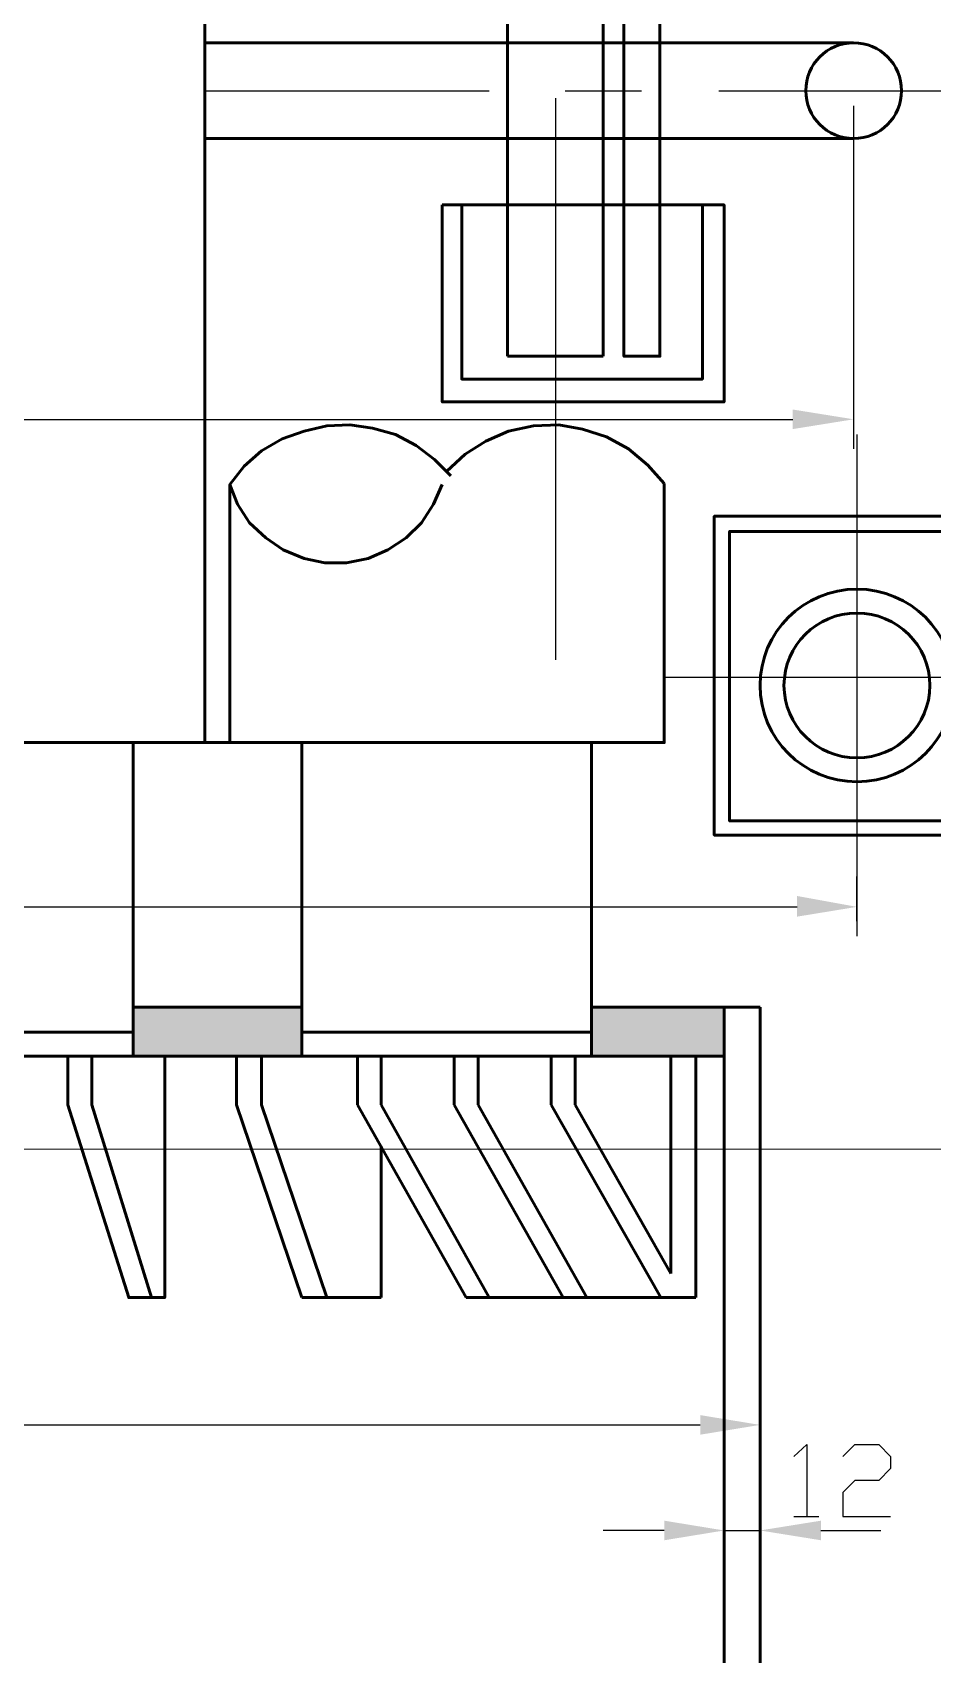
# Model space of a CAD drawing. Header units: millimetres. Extents: x 0 to 841, y 0 to 1189.
# Drawn here: x 270.2 to 305.2, y 693.7 to 756.8 of the extents above; entities that cross this region are included whole.
import ezdxf

# ---------------------------------------------------------------- set-up
doc = ezdxf.new("R2010")
doc.units = ezdxf.units.MM
doc.layers.add('C00-00-00', color=7, linetype='Continuous')
doc.layers.add('CBF-BF-BF', color=7, linetype='Continuous', true_color=0xbfbfbf)

msp = doc.modelspace()

# ---------------------------------------------------------------- hatches: boundary and pattern name
at = {"layer": 'C00-00-00'}
h = msp.add_hatch(color=256, dxfattribs=at)
h.dxf.hatch_style = 2
h.paths.add_polyline_path([(299.72, 742.171772), (299.72, 741.409772), (302.090667, 741.790772)])
h = msp.add_hatch(color=256, dxfattribs=at)
h.dxf.hatch_style = 2
h.paths.add_polyline_path([(299.889333, 723.248772), (299.889333, 722.444439), (302.217667, 722.825439)])
h = msp.add_hatch(color=256, dxfattribs=at)
h.dxf.hatch_style = 2
h.paths.add_polyline_path([(274.066, 718.930772), (280.627667, 717.025772), (274.066, 717.025772)])
h = msp.add_hatch(color=256, dxfattribs=at)
h.dxf.hatch_style = 2
h.paths.add_polyline_path([(274.066, 718.930772), (280.627667, 718.930772), (280.627667, 717.025772)])
h = msp.add_hatch(color=256, dxfattribs=at)
h.dxf.hatch_style = 2
h.paths.add_polyline_path([(291.888333, 718.930772), (297.053, 717.025772), (291.888333, 717.025772)])
h = msp.add_hatch(color=256, dxfattribs=at)
h.dxf.hatch_style = 2
h.paths.add_polyline_path([(291.888333, 718.930772), (297.053, 718.930772), (297.053, 717.025772)])
h = msp.add_hatch(color=256, dxfattribs=at)
h.dxf.hatch_style = 2
h.paths.add_polyline_path([(296.121667, 703.055772), (296.121667, 702.293772), (298.45, 702.674772)])
h = msp.add_hatch(color=256, dxfattribs=at)
h.dxf.hatch_style = 2
h.paths.add_polyline_path([(294.724667, 698.949439), (294.724667, 698.187439), (297.053, 698.568439)])
h = msp.add_hatch(color=256, dxfattribs=at)
h.dxf.hatch_style = 2
h.paths.add_polyline_path([(300.820667, 698.949439), (300.820667, 698.187439), (298.45, 698.568439)])

# ---------------------------------------------------------------- linework, layer by layer
at = {"layer": 'C00-00-00', "lineweight": 53}
for points in [[(292.354, 752.711361), (292.354, 762.067028)], [(232.748667, 729.216361), (294.724667, 729.216361)]]:
    msp.add_lwpolyline(points, close=True, dxfattribs=at)
for points in [[(293.158333, 761.389694), (293.158333, 744.244694), (294.555333, 744.244694), (294.555333, 759.992694)], [(276.86, 754.574028), (276.86, 756.436694), (302.090667, 756.436694)], [(276.86, 754.574028), (276.86, 752.711361), (302.090667, 752.711361)], [(286.088667, 750.129028), (286.088667, 742.466694), (295.190333, 742.466694)], [(295.190333, 750.129028), (286.088667, 750.129028)], [(286.850667, 750.086694), (286.850667, 743.355694), (294.386, 743.355694)], [(295.190333, 750.129028), (296.206333, 750.129028), (296.206333, 743.355694), (294.386, 743.355694)], [(295.190333, 742.466694), (297.053, 742.466694), (297.053, 750.129028), (296.206333, 750.129028)], [(288.628667, 744.244694), (292.354, 744.244694)], [(286.427333, 739.588028), (285.792333, 740.223028), (285.072667, 740.773361), (284.268333, 741.196694), (283.379333, 741.450694), (282.490333, 741.577694), (281.601333, 741.535361), (280.712333, 741.323694), (279.865667, 741.027361), (279.061333, 740.561694), (278.384, 739.969028), (277.833667, 739.249361), (278.13, 738.487361), (278.595667, 737.767694), (279.230667, 737.175028), (279.908, 736.709361), (280.712333, 736.370694), (281.516667, 736.201361), (282.363333, 736.201361), (283.21, 736.370694), (283.972, 736.709361), (284.691667, 737.175028), (285.284333, 737.767694), (285.75, 738.487361), (286.088667, 739.249361)], [(294.724667, 739.291694), (294.089667, 740.011361), (293.327667, 740.646361), (292.481, 741.112028), (291.549667, 741.408361), (290.618333, 741.577694), (289.644667, 741.535361), (288.671, 741.323694), (287.782, 740.942694), (286.977667, 740.434694), (286.258, 739.757361)], [(280.627667, 729.216361), (277.833667, 729.216361), (276.86, 729.216361), (277.833667, 729.216361), (277.833667, 739.249361)], [(296.672, 731.798694), (296.672, 738.021694), (325.458667, 738.021694), (325.458667, 725.618028), (297.264667, 725.618028)], [(296.672, 738.021694), (296.672, 731.798694), (296.672, 725.618028), (325.458667, 725.618028)], [(297.264667, 731.798694), (297.264667, 737.429028), (327.279, 737.429028)], [(327.279, 726.168361), (297.264667, 726.168361), (297.264667, 731.798694)], [(262.805333, 729.216361), (268.435667, 729.216361), (274.066, 729.216361)], [(271.526, 715.119361), (273.896667, 707.626361), (275.293667, 707.626361), (275.293667, 715.119361), (275.293667, 717.024361), (276.225, 717.024361), (278.087667, 717.024361)], [(271.526, 715.119361), (271.526, 717.024361), (272.457333, 717.024361), (272.457333, 715.119361)], [(272.457333, 717.024361), (278.087667, 717.024361), (278.087667, 715.119361)], [(278.087667, 717.024361), (279.061333, 717.024361), (279.061333, 715.119361)], [(279.061333, 717.024361), (282.786667, 717.024361), (282.786667, 715.119361)], [(283.718, 715.119361), (283.718, 717.024361), (286.554333, 717.024361), (286.554333, 715.119361)], [(286.554333, 717.024361), (287.485667, 717.024361), (287.485667, 715.119361)], [(287.485667, 717.024361), (290.322, 717.024361), (290.322, 715.119361)], [(290.322, 717.024361), (291.253333, 717.024361), (291.253333, 715.119361)], [(291.253333, 717.024361), (294.978667, 717.024361), (294.978667, 708.557694)], [(294.978667, 717.024361), (295.952333, 717.024361), (295.952333, 707.626361)]]:
    msp.add_lwpolyline(points, dxfattribs=at)
at = {"layer": 'C00-00-00', "lineweight": 25}
for points in [[(290.491333, 754.277694), (290.491333, 732.433694)], [(296.841333, 754.574028), (307.848, 754.574028)], [(302.217667, 741.196694), (302.217667, 721.681028)], [(299.762333, 701.445694), (300.270333, 701.911361), (300.270333, 699.117361)], [(301.667333, 701.445694), (302.133, 701.911361), (303.064333, 701.911361), (303.53, 701.445694), (303.53, 700.980028), (303.064333, 700.514361), (302.133, 700.514361), (301.667333, 700.048694), (301.667333, 699.117361), (303.53, 699.117361)], [(299.762333, 699.117361), (300.736, 699.117361)], [(297.053, 698.567028), (298.45, 698.567028)]]:
    msp.add_lwpolyline(points, dxfattribs=at)
at = {"layer": 'C00-00-00', "lineweight": 53}
msp.add_circle((302.090667, 754.574028), 1.862667, dxfattribs=at)
for major_axis, ratio in [((3.767667, 0), 0.994382), ((2.836333, 0), 0.992537)]:
    msp.add_ellipse((302.217667, 731.438861), major_axis=major_axis, ratio=ratio, start_param=0, end_param=6.283185, dxfattribs=at)
for points in [[(276.86, 811.851028), (276.86, 811.851028), (276.86, 729.216361), (276.86, 729.216361)], [(288.628667, 811.851028), (288.628667, 811.851028), (288.628667, 744.244694), (288.628667, 744.244694)], [(292.354, 744.244694), (292.354, 744.244694), (292.354, 811.851028), (292.354, 811.851028)], [(294.724667, 729.216361), (294.724667, 729.216361), (294.724667, 739.291694), (294.724667, 739.291694)], [(274.066, 729.216361), (274.066, 729.216361), (274.066, 717.024361), (274.066, 717.024361)], [(286.258, 729.216361), (286.258, 729.216361), (280.627667, 729.216361), (280.627667, 729.216361)], [(280.627667, 729.216361), (280.627667, 729.216361), (280.627667, 717.024361), (280.627667, 717.024361)], [(286.258, 729.216361), (286.258, 729.216361), (291.888333, 729.216361), (291.888333, 729.216361)], [(291.888333, 729.216361), (291.888333, 729.216361), (291.888333, 717.024361), (291.888333, 717.024361)], [(280.627667, 718.929361), (280.627667, 718.929361), (274.066, 718.929361), (274.066, 718.929361)], [(291.888333, 718.929361), (291.888333, 718.929361), (298.45, 718.929361), (298.45, 718.929361)], [(297.053, 686.883028), (297.053, 686.883028), (297.053, 718.929361), (297.053, 718.929361)], [(298.45, 686.883028), (298.45, 686.883028), (298.45, 718.929361), (298.45, 718.929361)], [(262.805333, 717.955694), (262.805333, 717.955694), (274.066, 717.955694), (274.066, 717.955694)], [(280.627667, 717.955694), (280.627667, 717.955694), (291.888333, 717.955694), (291.888333, 717.955694)], [(297.053, 717.955694), (297.053, 717.955694), (297.053, 717.024361), (297.053, 717.024361)], [(297.053, 717.024361), (297.053, 717.024361), (232.748667, 717.024361), (232.748667, 717.024361)], [(271.526, 717.024361), (271.526, 717.024361), (257.471333, 717.024361), (257.471333, 717.024361)], [(283.718, 717.024361), (283.718, 717.024361), (282.786667, 717.024361), (282.786667, 717.024361)], [(272.457333, 715.119361), (272.457333, 715.119361), (274.785667, 707.626361), (274.785667, 707.626361)], [(278.087667, 715.119361), (278.087667, 715.119361), (280.627667, 707.626361), (280.627667, 707.626361)], [(279.061333, 715.119361), (279.061333, 715.119361), (281.601333, 707.626361), (281.601333, 707.626361)], [(282.786667, 715.119361), (282.786667, 715.119361), (287.02, 707.626361), (287.02, 707.626361)], [(283.718, 715.119361), (283.718, 715.119361), (287.909, 707.626361), (287.909, 707.626361)], [(286.554333, 715.119361), (286.554333, 715.119361), (290.787667, 707.626361), (290.787667, 707.626361)], [(287.485667, 715.119361), (287.485667, 715.119361), (291.719, 707.626361), (291.719, 707.626361)], [(290.322, 715.119361), (290.322, 715.119361), (294.597667, 707.626361), (294.597667, 707.626361)], [(291.253333, 715.119361), (291.253333, 715.119361), (294.978667, 708.557694), (294.978667, 708.557694)], [(283.718, 713.510694), (283.718, 713.510694), (283.718, 707.626361), (283.718, 707.626361)], [(283.718, 707.626361), (283.718, 707.626361), (280.627667, 707.626361), (280.627667, 707.626361)], [(295.952333, 707.626361), (295.952333, 707.626361), (287.02, 707.626361), (287.02, 707.626361)], [(297.053, 705.848361), (297.053, 705.848361), (297.053, 704.747694), (297.053, 704.747694)]]:
    msp.add_open_spline(points, degree=3, dxfattribs=at)
at = {"layer": 'C00-00-00', "lineweight": 25}
for points in [[(276.86, 754.574028), (276.86, 754.574028), (287.909, 754.574028), (287.909, 754.574028)], [(290.872333, 754.574028), (290.872333, 754.574028), (293.835667, 754.574028), (293.835667, 754.574028)], [(302.090667, 753.981361), (302.090667, 753.981361), (302.090667, 740.646361), (302.090667, 740.646361)], [(164.719, 741.789361), (164.719, 741.789361), (299.72, 741.789361), (299.72, 741.789361)], [(294.724667, 731.756361), (294.724667, 731.756361), (306.197, 731.756361), (306.197, 731.756361)], [(302.217667, 722.273694), (302.217667, 722.273694), (302.217667, 724.009361), (302.217667, 724.009361)], [(165.650333, 722.824028), (165.650333, 722.824028), (299.889333, 722.824028), (299.889333, 722.824028)], [(298.45, 702.207694), (298.45, 702.207694), (298.45, 703.858694), (298.45, 703.858694)], [(169.418, 702.673361), (169.418, 702.673361), (296.121667, 702.673361), (296.121667, 702.673361)], [(297.053, 701.064694), (297.053, 701.064694), (297.053, 697.381694), (297.053, 697.381694)], [(298.45, 701.064694), (298.45, 701.064694), (298.45, 697.381694), (298.45, 697.381694)], [(294.724667, 698.567028), (294.724667, 698.567028), (292.354, 698.567028), (292.354, 698.567028)], [(300.820667, 698.567028), (300.820667, 698.567028), (303.149, 698.567028), (303.149, 698.567028)]]:
    msp.add_open_spline(points, degree=3, dxfattribs=at)
at = {"layer": 'CBF-BF-BF', "lineweight": 9}
msp.add_lwpolyline([(841.000001, 713.400021), (0, 713.400021)], dxfattribs=at)

doc.saveas('drawing.dxf')
